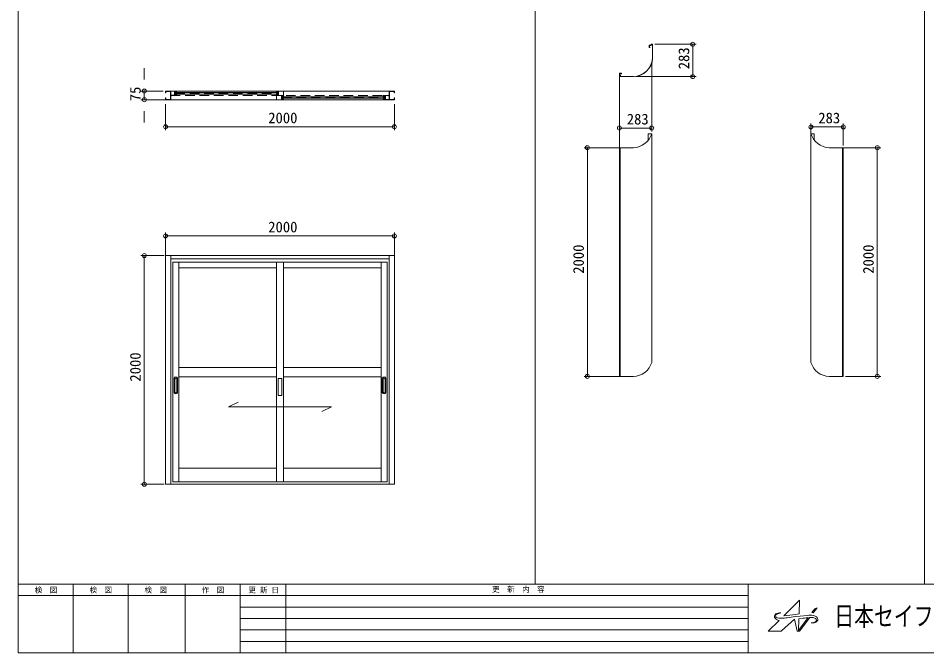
# Model space of a CAD drawing. Units: millimetres, scale not verified. Extents: x -17950 to 17950, y -5550 to 5550.
# Drawn here: x 1850 to 9792, y -5550 to 0 of the extents above; entities that cross this region are included whole.
import ezdxf
from ezdxf.enums import TextEntityAlignment as Align

# ---------------------------------------------------------------- set-up
doc = ezdxf.new("R2010")
doc.units = ezdxf.units.MM
doc.header["$LTSCALE"] = 70
doc.header["$PDMODE"] = 32
doc.header["$PDSIZE"] = 35
doc.linetypes.add('DASHED1', pattern=[1.8, 1.2, -0.6])
for name, color, linetype, lineweight in [('0-0_(2m)Rｸﾘｱｺｰﾅｰﾊﾟﾈﾙ', 7, 'Continuous', 9), ('0-1_(2m)Rｺｰﾅｰﾊﾟﾈﾙ', 7, 'Continuous', 9), ('0-8_(2m)引違い戸', 7, 'Continuous', 9), ('0-F_0', 7, 'Continuous', 9), ('2-8_ﾛｺﾞ', 4, 'Continuous', 5), ('2-9_図面枠', 7, 'Continuous', 9)]:
    doc.layers.add(name, color=color, linetype=linetype, lineweight=lineweight)
doc.styles.add('ＭＳ ゴシック', font='')
doc.styles.get('ＭＳ ゴシック').set_extended_font_data('MS Gothic')

msp = doc.modelspace()

# ---------------------------------------------------------------- linework, layer by layer
at = {"layer": '0-0_(2m)Rｸﾘｱｺｰﾅｰﾊﾟﾈﾙ'}
msp.add_line((1850.02, 5550), (1850.02, -5550), dxfattribs=at)
at = {"layer": '0-1_(2m)Rｺｰﾅｰﾊﾟﾈﾙ'}
for p, q in [((7365.67, -236.49), (7365.67, -256.49)), ((7381.68, -236.49), (7365.67, -236.49)), ((7395.68, -228.49), (7381.68, -228.49)), ((7381.68, -228.49), (7381.68, -236.49)), ((7394.47, -229.68), (7394.47, -351.48)), ((7395.68, -228.49), (7395.68, -351.48)), ((7374.17, -256.49), (7365.67, -256.49)), ((7374.17, -255.29), (7366.87, -255.29)), ((7374.17, -255.29), (7374.17, -256.49)), ((7104.67, -495.49), (7104.67, -481.49)), ((7124.67, -481.49), (7104.67, -481.49)), ((7112.67, -495.49), (7104.67, -495.49)), ((7123.47, -482.69), (7105.88, -482.69)), ((7110.67, -481.49), (7124.67, -481.49)), ((7112.67, -511.49), (7112.67, -495.49)), ((7112.67, -511.49), (7227.68, -511.49)), ((7113.88, -510.29), (7227.68, -510.29)), ((7123.47, -489.99), (7123.47, -482.69)), ((7124.67, -489.99), (7123.47, -489.99)), ((7124.67, -489.99), (7124.67, -481.49)), ((7357.67, -1010.28), (7387.67, -1010.28)), ((7357.67, -1010.28), (7357.67, -1065.62)), ((7387.67, -1010.28), (7387.67, -3010.28)), ((8778.55, -1010.28), (8778.55, -3010.28)), ((8808.55, -1010.28), (8778.55, -1010.28)), ((8808.55, -1010.28), (8808.55, -1065.62)), ((7104.67, -1132.61), (7104.67, -3132.61)), ((7104.67, -1132.61), (7227.68, -1132.61)), ((7112.67, -1132.61), (7112.67, -3132.61)), ((9061.55, -1132.61), (8938.55, -1132.61)), ((9053.55, -1132.61), (9053.55, -3132.61)), ((9061.55, -1132.61), (9061.55, -3132.61)), ((7104.67, -3132.61), (7227.68, -3132.61)), ((9061.55, -3132.61), (8938.55, -3132.61))]:
    msp.add_line(p, q, dxfattribs=at)
for points in [[(7394.47, -229.68), (7382.87, -229.68), (7382.87, -237.69), (7366.87, -237.69), (7366.87, -255.29)], [(7113.88, -510.29), (7113.88, -494.28), (7105.88, -494.28), (7105.88, -482.69)]]:
    msp.add_lwpolyline(points, dxfattribs=at)
for centre, radius, start, end in [((7223.26, -338.66), 172.89, 271.461, 355.744), ((7223.26, -338.65), 171.7, 271.473, 355.712), ((7223.46, -961.3), 171.36, 271.409, 343.39), ((8942.77, -961.3), 171.36, 196.61, 268.591), ((7223.43, -2961.25), 171.41, 271.42, 343.379), ((8942.8, -2961.25), 171.41, 196.621, 268.58)]:
    msp.add_arc(centre, radius, start, end, dxfattribs=at)
at = {"layer": '0-8_(2m)引違い戸'}
for p, q in [((3182.93, -637.76), (5092.93, -637.76)), ((3182.93, -712.77), (3182.93, -637.76)), ((3182.93, -637.76), (3182.93, -643.64)), ((3182.93, -643.64), (3184.92, -643.64)), ((3182.93, -675.27), (3234.43, -675.27)), ((3182.93, -712.77), (5092.93, -712.77)), ((3184.92, -639.76), (3215.67, -639.76)), ((3184.92, -639.76), (3184.92, -643.64)), ((3184.92, -669.39), (3184.92, -673.27)), ((3184.92, -673.27), (3215.67, -673.27)), ((3215.67, -639.76), (3215.67, -673.27)), ((3217.67, -639.76), (3217.67, -673.27)), ((3217.67, -639.76), (3232.43, -639.76)), ((3217.67, -673.27), (3232.43, -673.27)), ((3232.43, -641.7), (3221.17, -648.85)), ((3221.17, -648.82), (3221.17, -663.91)), ((3232.43, -671.33), (3221.17, -663.91)), ((3232.43, -643.64), (3223.17, -649.52)), ((3223.17, -649.52), (3223.17, -663.28)), ((3232.43, -669.39), (3223.17, -663.28)), ((3223.95, -649.52), (4118.05, -649.52)), ((3223.95, -649.52), (3223.95, -663.52)), ((3223.95, -663.52), (4118.05, -663.52)), ((3232.43, -669.39), (3232.43, -673.27)), ((3232.43, -669.39), (3234.43, -669.39)), ((3234.43, -669.39), (3234.43, -675.27)), ((4107.92, -643.64), (4107.92, -637.76)), ((4107.92, -637.76), (4167.93, -637.76)), ((4109.92, -643.64), (4107.92, -643.64)), ((4107.92, -675.27), (4107.92, -669.39)), ((4107.92, -675.27), (4167.93, -675.27)), ((4107.92, -712.77), (4107.92, -675.27)), ((4167.93, -675.27), (4107.92, -675.27)), ((4167.93, -712.77), (4107.92, -712.77)), ((4109.92, -643.64), (4109.92, -639.76)), ((4124.68, -639.76), (4109.92, -639.76)), ((4109.92, -641.7), (4121.18, -649.12)), ((4109.92, -643.64), (4119.18, -649.74)), ((4109.92, -669.39), (4119.18, -663.52)), ((4109.92, -671.33), (4121.18, -664.18)), ((4124.68, -673.27), (4109.92, -673.27)), ((4118.05, -649.52), (4118.05, -663.52)), ((4119.18, -663.52), (4119.18, -649.74)), ((4121.18, -664.21), (4121.18, -649.12)), ((4124.68, -673.27), (4124.68, -639.76)), ((4151.17, -710.77), (4151.17, -677.26)), ((4151.17, -677.26), (4165.92, -677.26)), ((4151.17, -710.77), (4165.92, -710.77)), ((4165.92, -679.2), (4154.67, -686.62)), ((4154.67, -701.71), (4154.67, -686.62)), ((4165.92, -708.83), (4154.67, -701.69)), ((4165.92, -681.14), (4156.67, -687.25)), ((4156.67, -701.01), (4156.67, -687.25)), ((4165.92, -706.89), (4156.67, -701.01)), ((5051.9, -687.02), (4157.8, -687.02)), ((4157.8, -687.02), (4157.8, -701.01)), ((5051.9, -701.01), (4157.8, -701.01)), ((4165.92, -681.14), (4165.92, -677.26)), ((4165.92, -681.14), (4167.93, -681.14)), ((4167.93, -675.27), (4167.93, -637.76)), ((4167.93, -681.14), (4167.93, -675.27)), ((4167.93, -712.77), (4167.93, -706.89)), ((5043.42, -706.89), (5041.43, -706.89)), ((5041.43, -706.89), (5041.43, -712.77)), ((5092.93, -712.77), (5041.43, -712.77)), ((5058.18, -677.26), (5043.42, -677.26)), ((5043.42, -679.2), (5054.68, -686.35)), ((5043.42, -681.14), (5052.68, -687.02)), ((5043.42, -706.89), (5052.68, -700.79)), ((5043.42, -708.83), (5054.68, -701.41)), ((5043.42, -706.89), (5043.42, -710.77)), ((5058.18, -710.77), (5043.42, -710.77)), ((5051.9, -687.02), (5051.9, -701.01)), ((5052.68, -687.02), (5052.68, -700.79)), ((5054.68, -686.32), (5054.68, -701.41)), ((5058.18, -677.26), (5058.18, -710.77)), ((5090.93, -677.26), (5060.18, -677.26)), ((5060.18, -677.26), (5060.18, -710.77)), ((5090.93, -710.77), (5060.18, -710.77)), ((5090.93, -677.26), (5090.93, -681.14)), ((5092.93, -681.14), (5090.93, -681.14)), ((5090.93, -706.89), (5090.93, -710.77)), ((5092.93, -712.77), (5092.93, -637.76)), ((5092.93, -675.27), (5092.93, -681.14)), ((3137.93, -2075.69), (3137.93, -4075.69)), ((3137.93, -2075.69), (5137.92, -2075.69)), ((3182.93, -2075.69), (3182.93, -4075.69)), ((3182.93, -2103.69), (5092.93, -2103.69)), ((3201.42, -2133.69), (3201.42, -4055.69)), ((5074.43, -2133.69), (3201.42, -2133.69)), ((3252.93, -2133.69), (3252.93, -4055.69)), ((4107.92, -2133.69), (4107.92, -4055.69)), ((4167.93, -2133.69), (4167.93, -4055.69)), ((5022.93, -2133.69), (5022.93, -4055.69)), ((5074.43, -2183.69), (5074.43, -2133.69)), ((5074.43, -2133.69), (5074.43, -4055.69)), ((5092.93, -2075.69), (5092.93, -4075.69)), ((5137.92, -2075.69), (5137.92, -4075.69)), ((4107.92, -2183.69), (3252.93, -2183.69)), ((5022.93, -2183.69), (4167.93, -2183.69)), ((4107.92, -3055.1), (3252.93, -3055.1)), ((5022.93, -3055.1), (4167.93, -3055.1)), ((3212.44, -3147.53), (3212.44, -3273.54)), ((3219.84, -3156.89), (3219.84, -3269.25)), ((3236.72, -3268.75), (3236.72, -3156.89)), ((3243.94, -3273.54), (3243.94, -3147.53)), ((3252.93, -3135.1), (4107.92, -3135.1)), ((4167.93, -3135.1), (5022.93, -3135.1)), ((5032.87, -3147.53), (5032.87, -3273.54)), ((5040.27, -3156.89), (5040.27, -3269.25)), ((5057.14, -3268.75), (5057.14, -3156.89)), ((5064.37, -3273.54), (5064.37, -3147.53)), ((3687.14, -3398.78), (3771.44, -3359.38)), ((3687.14, -3398.78), (4137.13, -3398.78)), ((4137.13, -3398.78), (4587.14, -3398.78)), ((4502.83, -3438.18), (4587.14, -3398.78)), ((4107.92, -3935.69), (3252.93, -3935.69)), ((5022.93, -3935.69), (4167.93, -3935.69)), ((3137.93, -4075.69), (5137.92, -4075.69)), ((3201.42, -4055.69), (5074.43, -4055.69))]:
    msp.add_line(p, q, dxfattribs=at)
at = {"layer": '0-8_(2m)引違い戸', "linetype": 'DASHED1'}
for p, q in [((3182.93, -675.27), (5092.93, -675.27)), ((3223.95, -656.52), (4118.05, -656.52)), ((4157.8, -694.01), (5051.9, -694.01))]:
    msp.add_line(p, q, dxfattribs=at)
at = {"layer": '0-8_(2m)引違い戸'}
for points in [[(3140.23, -696.77), (3137.93, -696.77), (3137.93, -712.77), (3182.93, -712.77), (3182.93, -637.76), (3137.93, -637.76), (3137.93, -652.76), (3140.23, -652.76), (3140.23, -640.07), (3180.62, -640.07), (3180.62, -710.47), (3140.23, -710.47)], [(5135.63, -696.77), (5137.92, -696.77), (5137.92, -712.77), (5092.93, -712.77), (5092.93, -637.76), (5137.92, -637.76), (5137.92, -652.76), (5135.63, -652.76), (5135.63, -640.07), (5095.22, -640.07), (5095.22, -710.47), (5135.63, -710.47)], [(4122.17, -3300.87), (4153.67, -3300.87), (4153.67, -3151.48), (4122.17, -3151.48)]]:
    msp.add_lwpolyline(points, close=True, dxfattribs=at)
for points in [[(3182.93, -637.76), (3234.43, -637.76), (3234.43, -643.64)], [(3184.92, -669.39), (3182.93, -669.39), (3182.93, -675.27)], [(3232.43, -639.76), (3232.43, -643.64), (3234.43, -643.64)], [(4109.92, -673.27), (4109.92, -669.39), (4107.92, -669.39)], [(4165.92, -710.77), (4165.92, -706.89), (4167.93, -706.89)], [(5092.93, -675.27), (5041.43, -675.27), (5041.43, -681.14)], [(5043.42, -677.26), (5043.42, -681.14), (5041.43, -681.14)], [(5090.93, -706.89), (5092.93, -706.89), (5092.93, -712.77)]]:
    msp.add_lwpolyline(points, dxfattribs=at)
for centre, radius, start, end in [((3228.19, -3151.87), 16.34, 15.4093, 164.59434), ((3228.27, -3156.73), 8.44, 358.97628, 181.03051), ((5048.62, -3151.87), 16.34, 15.4093, 164.59434), ((5048.71, -3156.73), 8.44, 358.97628, 181.03051), ((3228.19, -3269.2), 16.34, 195.40566, 344.5907), ((3228.25, -3268.03), 8.5, 188.24854, 355.20543), ((5048.62, -3269.2), 16.34, 195.40566, 344.5907), ((5048.68, -3268.03), 8.5, 188.24854, 355.20543)]:
    msp.add_arc(centre, radius, start, end, dxfattribs=at)
at = {"layer": '0-F_0'}
for p, q in [((7415.67, -228.49), (7776.48, -228.49)), ((7746.47, -228.49), (7746.47, -511.49)), ((7746.47, -411.49), (7746.47, -328.49)), ((2952.05, -537.77), (2952.05, -437.77)), ((7247.67, -511.49), (7776.48, -511.49)), ((3117.93, -637.76), (2922.05, -637.76)), ((3137.93, -712.77), (2922.05, -712.77)), ((3137.93, -752.77), (3137.93, -980.1)), ((5137.92, -752.77), (5137.92, -980.1)), ((2952.05, -812.76), (2952.05, -912.76)), ((5137.92, -950.1), (3137.93, -950.1)), ((3237.93, -950.1), (5037.93, -950.1)), ((7104.67, -1132.61), (7104.67, -930.99)), ((7387.67, -990.28), (7387.67, -930.99)), ((8778.55, -1010.28), (8778.55, -920.93)), ((9061.55, -950.93), (8778.55, -950.93)), ((8878.55, -950.93), (8961.55, -950.93)), ((9061.55, -1112.61), (9061.55, -920.93)), ((7387.67, -961), (7104.67, -961)), ((7204.67, -961), (7287.67, -961)), ((7104.67, -1132.61), (6795.59, -1132.61)), ((6825.6, -1132.61), (6825.6, -3132.61)), ((9061.55, -1132.61), (9389.11, -1132.61)), ((9359.11, -1132.61), (9359.11, -3132.61)), ((6825.6, -3032.61), (6825.6, -1232.61)), ((9359.11, -3032.61), (9359.11, -1232.61)), ((3137.93, -2075.69), (3137.93, -1874.08)), ((5137.92, -1904.08), (3137.93, -1904.08)), ((3237.93, -1904.08), (5037.93, -1904.08)), ((5137.92, -2075.69), (5137.92, -1874.08)), ((3125.93, -2075.69), (2922.05, -2075.69)), ((2952.05, -2075.69), (2952.05, -4075.69)), ((2952.05, -3975.69), (2952.05, -2175.69)), ((7104.67, -3132.61), (6795.59, -3132.61)), ((9081.55, -3132.61), (9389.11, -3132.61)), ((3125.93, -4075.69), (2922.05, -4075.69))]:
    msp.add_line(p, q, dxfattribs=at)
at = {"layer": '0-F_0', "color": 4, "lineweight": 5}
for p, q in [((7387.67, -930.99), (7387.67, -391.59)), ((7104.67, -930.99), (7104.67, -495.49))]:
    msp.add_line(p, q, dxfattribs=at)
at = {"layer": '0-F_0'}
msp.add_lwpolyline([(2952.05, -712.77), (2952.05, -637.76), (2952.05, -712.77)], dxfattribs=at)
for p in [(7746.47, -228.49), (7746.47, -511.49), (2952.05, -637.76), (2952.05, -712.77), (3137.93, -950.1), (5137.92, -950.1), (7104.67, -961), (7387.67, -961), (8778.55, -950.93), (9061.55, -950.93), (6825.6, -1132.61), (9359.11, -1132.61), (3137.93, -1904.08), (5137.92, -1904.08), (2952.05, -2075.69), (6825.6, -3132.61), (9359.11, -3132.61), (2952.05, -4075.69)]:
    msp.add_point(p, dxfattribs=at)
at = {"layer": '2-8_ﾛｺﾞ'}
for p, q in [((8516.37, -5201.63), (8513.46, -5201.47)), ((8674.39, -5252.74), (8711.06, -5247.57)), ((8781.87, -5287.65), (8796.26, -5287.62))]:
    msp.add_line(p, q, dxfattribs=at)
for points in [[(8540.83, -5225.7), (8679.03, -5088.02), (8679.38, -5089), (8675.63, -5209.53), (8645.56, -5213.78)], [(8500, -5266.21), (8405.98, -5360.19), (8406.39, -5360.31), (8518.12, -5360.41), (8520.72, -5358.72), (8635.55, -5254.93), (8657.87, -5360.45), (8679.16, -5360.45), (8769.28, -5241.49), (8784.03, -5241.44)], [(8746.77, -5222.46), (8683.82, -5228.2), (8642.33, -5233.15), (8571.23, -5243.46)], [(8755.55, -5242.27), (8671.12, -5353.75), (8674.39, -5252.74)]]:
    msp.add_lwpolyline(points, dxfattribs=at)
msp.add_lwpolyline([(8788.18, -5198.46), (8799.89, -5200.68), (8833.48, -5156.26), (8813.92, -5164.6)], close=True, dxfattribs=at)
for centre, radius, start, end in [((8482.97, -5232.09), 23.63, 137.3376, 189.71275), ((8473.91, -5233.63), 14.44, 189.71275, 211.14694), ((8506.85, -5213.73), 52.93, 211.14694, 262.55517), ((8492.07, -5240.47), 36.01, 107.54618, 137.3376), ((8488.32, -5228), 18.69, 114.83245, 184.93336), ((8480.79, -5228.65), 11.14, 184.93336, 245.82613), ((8518.23, -5145.24), 102.56, 245.82613, 271.56003), ((8524.69, -5306.6), 105.3, 94.53365, 114.83245), ((8513.06, -5306.85), 105.63, 94.87761, 107.54618), ((8509.77, -5268.26), 66.89, 86.83781, 94.87761), ((8374.6, -3298.35), 1934.51, 274.92935, 278.0518), ((8773.09, -5455.23), 234.25, 89.15854, 96.45212), ((8774.98, -5326.51), 105.52, 63.69068, 89.15854), ((8784.4, -5339.31), 97.87, 73.31829, 90.21697), ((8807.34, -5261.05), 32.49, 8.17288, 63.69068), ((8509.26, -4815.84), 432.09, 271.56003, 278.24678), ((8856.25, -6276.57), 1039.19, 95.56117, 98.03149), ((8779.81, -5209.2), 78.48, 271.50312, 302.01879), ((8796.13, -5233.96), 53.66, 270.14682, 315.9742), ((8805.31, -5269.51), 25, 36.42787, 73.31829), ((8813.67, -5263.34), 14.62, 302.01879, 36.42787), ((8821.98, -5258.95), 17.7, 315.9742, 8.17288)]:
    msp.add_arc(centre, radius, start, end, dxfattribs=at)
at = {"layer": '2-9_図面枠'}
for p, q in [((6368.1, 723.52), (6368.1, -4950)), ((9771.99, 723.52), (9771.99, -4950)), ((1850.02, -4950), (17950.02, -4950)), ((2330.03, -4950), (2330.03, -5550)), ((2810.02, -4950), (2810.02, -5550)), ((3310.03, -4950), (3310.03, -5550)), ((3790.02, -4950), (3790.02, -5550)), ((4190.03, -4950), (4190.03, -5550)), ((8230.03, -4950), (8230.03, -5550)), ((1850.02, -5050), (8230.03, -5050)), ((3790.02, -5150), (8230.03, -5150)), ((3790.02, -5250), (8230.03, -5250)), ((3790.02, -5350), (8230.03, -5350)), ((3790.02, -5450), (8230.03, -5450))]:
    msp.add_line(p, q, dxfattribs=at)
for points in [[(1850.02, -5550), (17950.02, -5550), (17950.02, 5550), (1850.02, 5550)], [(1850.02, 5550), (1850.02, -4950), (17950.02, -4950)]]:
    msp.add_lwpolyline(points, dxfattribs=at)

# ---------------------------------------------------------------- texts
at = {"layer": '0-F_0', "color": 2, "style": 'ＭＳ ゴシック'}
for s, p in [('283', (7743.27, -446.79)), ('75', (2948.86, -726.47)), ('2000', (6822.4, -2235.01)), ('2000', (9355.91, -2235.01)), ('2000', (2948.86, -3178.09))]:
    msp.add_text(s, height=93.84, rotation=90, dxfattribs=at).set_placement(p, align=Align.BOTTOM_LEFT)
for s, p in [('2000', (4035.53, -946.9)), ('283', (7169.37, -957.8)), ('283', (8843.25, -947.73)), ('2000', (4035.53, -1900.88))]:
    msp.add_text(s, height=93.84, dxfattribs=at).set_placement(p, align=Align.BOTTOM_LEFT)
at = {"layer": '2-8_ﾛｺﾞ', "color": 7, "style": 'ＭＳ ゴシック', "width": 0.75}
msp.add_text('日本セイフティー株式会社', height=169.4, dxfattribs=at).set_placement((8983.42, -5364.02), align=Align.BOTTOM_LEFT)
at = {"layer": '2-9_図面枠', "style": 'ＭＳ ゴシック'}
for s, p in [('検\u3000図', (1994.03, -5038.4)), ('検\u3000図', (2474.02, -5038.4)), ('検\u3000図', (2954.03, -5038.4)), ('作\u3000図', (3454.02, -5038.4)), ('更 新 日', (3862.03, -5038.4)), ('更\u3000新\u3000内\u3000容', (5992.13, -5032.25))]:
    msp.add_text(s, height=46.92, dxfattribs=at).set_placement(p, align=Align.BOTTOM_LEFT)

doc.saveas('drawing.dxf')
